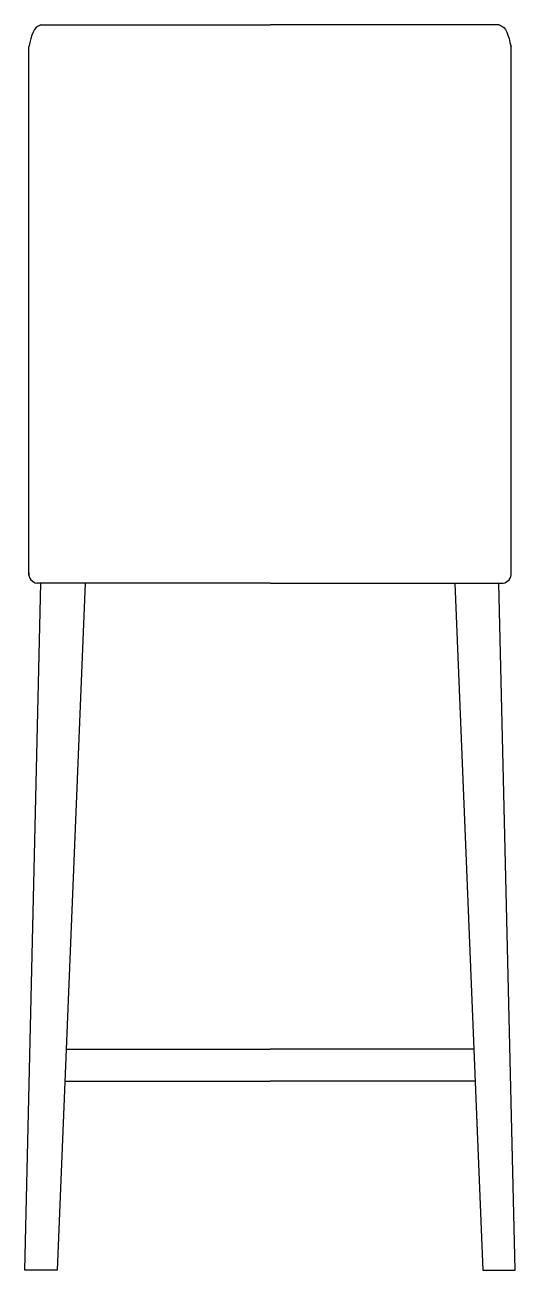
# Model space of a CAD drawing. Extents: x 1161 to 1201, y -1951 to -1850.
import ezdxf

# ---------------------------------------------------------------- set-up
doc = ezdxf.new("R2010")
doc.units = 0
doc.layers.get('0').update_dxf_attribs({"linetype": 'CONTINUOUS'})

# ---------------------------------------------------------------- blocks, each defined once
blk = doc.blocks.new('A$C0D2536CE')
at = {"color": 7}
for p in [(41.43, 14.36), (74.62, 14.36)]:
    blk.add_line(p, (58.03, 14.36), dxfattribs=at)
for points in [[(39.49, 99.89), (39.28, 99.8), (39.11, 99.67), (38.97, 99.51), (38.86, 99.31), (38.77, 99.07), (38.69, 98.79), (38.61, 98.47), (38.53, 98.11)], [(39.49, 99.89), (58.03, 99.89)], [(76.56, 99.89), (58.03, 99.89)], [(76.56, 99.89), (76.77, 99.8), (76.94, 99.67), (77.08, 99.51), (77.19, 99.31), (77.28, 99.07), (77.37, 98.79), (77.44, 98.47), (77.53, 98.11)], [(38.53, 55.34), (38.53, 98.11)], [(77.53, 55.34), (77.53, 98.11)], [(43.07, 54.7), (40.81, -0.93), (38.2, -0.93), (39.5, 54.7)], [(58.03, 54.7), (39.18, 54.7)], [(58.03, 54.7), (76.87, 54.7)], [(72.98, 54.7), (75.24, -0.93), (77.85, -0.93), (76.55, 54.7)], [(41.54, 16.96), (58.03, 16.96)], [(74.52, 16.96), (58.03, 16.96)]]:
    blk.add_lwpolyline(points, dxfattribs=at)
for centre, start, end in [((39.26, 55.43), 173.2869, 263.8677), ((76.8, 55.43), 276.1323, 6.7131)]:
    blk.add_arc(centre, 0.735, start, end, dxfattribs=at)

msp = doc.modelspace()

# ---------------------------------------------------------------- block references
at = {"color": 7}
msp.add_blockref('A$C0D2536CE', (1123.02, -1949.64), dxfattribs=at)

doc.saveas('drawing.dxf')
